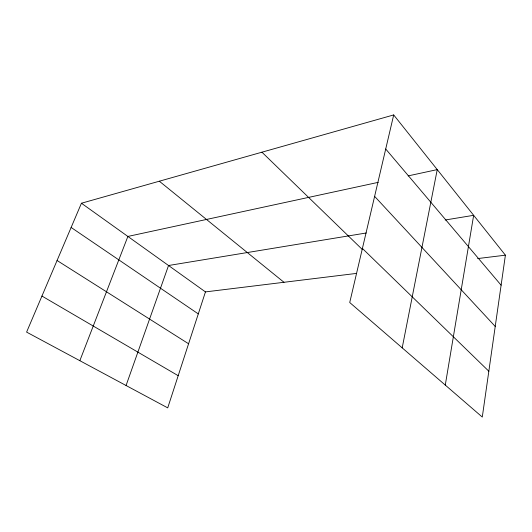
<?xml version="1.0" encoding="UTF-8"?>
<svg xmlns="http://www.w3.org/2000/svg" width="532" height="532" viewBox="0 0 532 532"><rect width="100%" height="100%" fill="white"/><g stroke="black" fill="none" stroke-linecap="round" stroke-linejoin="round"><path stroke-width="0.8" d="M393.7 114.932L505.4 255.174L482.285 417.068L349.73 302.522L393.7 114.932L81.436 203.237L26.6 332.114L167.726 407.871L205.452 291.902L356.473 273.408M445.277 385.095L473.653 215.314L445.191 219.995M402.199 347.862L437.244 169.608L408.137 175.893M126.064 385.507L168.538 265.508L366.249 232.983M79.84 360.696L127.88 236.441L378.212 182.356M477.603 258.579L505.4 255.174M41.942 296.051L178.193 375.692M57.07 260.5L188.581 343.765M71.128 227.457L198.296 313.907M81.436 203.237L205.452 291.902M159.321 181.206L283.982 282.286M261.937 152.192L362.425 249.594M362.405 248.444L488.828 371.223M374.614 196.361L495.226 326.442M385.713 149.007L501.117 285.192"/></g></svg>
